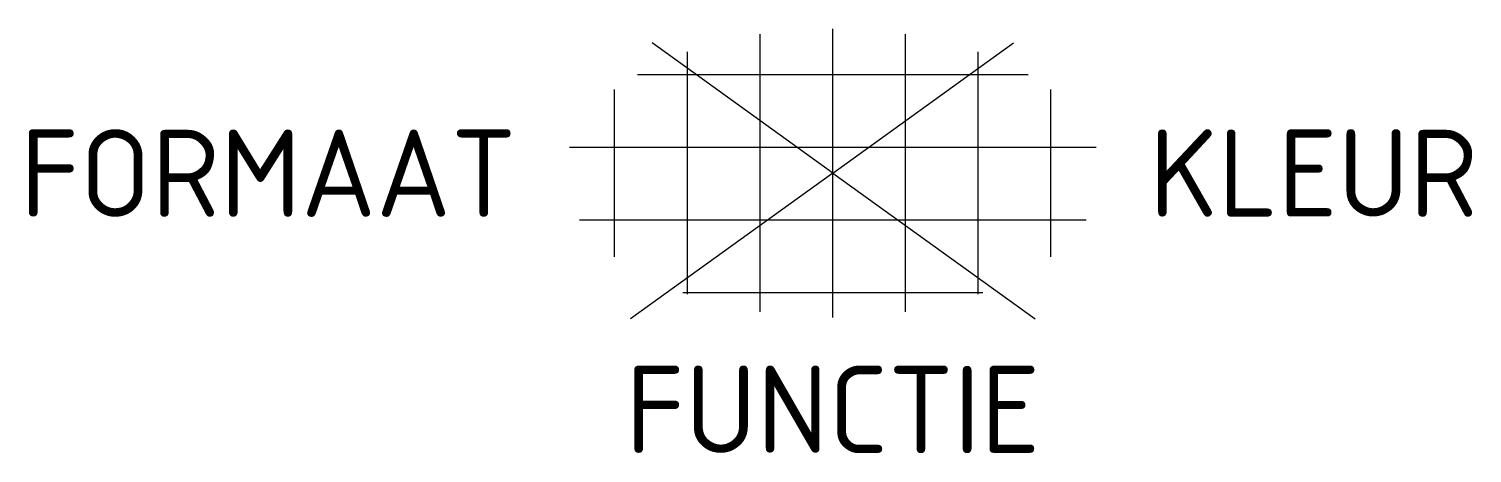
# Model space of a CAD drawing. Extents: x -16.6 to 13.2, y -5.8 to 3.
import ezdxf
from ezdxf.enums import TextEntityAlignment as Align

# ---------------------------------------------------------------- set-up
doc = ezdxf.new("R2010")
doc.units = 0
doc.styles.add('NLCS-ISO', font='NLCS-ISO.ttf')

msp = doc.modelspace()

# ---------------------------------------------------------------- linework, layer by layer
for p, q in [((0, 0), (-3.728, 2.684)), ((-1.5, -2.863), (-1.5, 2.863)), ((0, -2.975), (0, 2.975)), ((0, 0), (3.728, 2.684)), ((1.5, -2.863), (1.5, 2.863)), ((-3, -2.498), (-3, 2.498)), ((3, -2.498), (3, 2.498)), ((-4.029, 2.036), (4.029, 2.036)), ((-4.5, -1.726), (-4.5, 1.726)), ((4.5, -1.726), (4.5, 1.726)), ((-5.435, 0.536), (5.435, 0.536)), ((0, 0), (-4.172, -3.003)), ((0, 0), (4.172, -3.003)), ((-5.227, -0.964), (5.227, -0.964)), ((-3.095, -2.464), (3.095, -2.464))]:
    msp.add_line(p, q)

# ---------------------------------------------------------------- texts
at = {"style": 'NLCS-ISO'}
msp.add_attdef('FORMAAT', text='30x30', height=1.8, dxfattribs=at).set_placement((-6.525, 0), align=Align.MIDDLE_RIGHT)
msp.add_attdef('KLEUR', text='G', height=1.8, dxfattribs=at).set_placement((6.525, 0), align=Align.MIDDLE_LEFT)
at = {"style": 'NLCS-ISO', "flags": 1}
msp.add_attdef('FUNCTIE', text='', height=1.8, dxfattribs=at).set_placement((0, -3.975), align=Align.TOP_CENTER)

doc.saveas('drawing.dxf')
